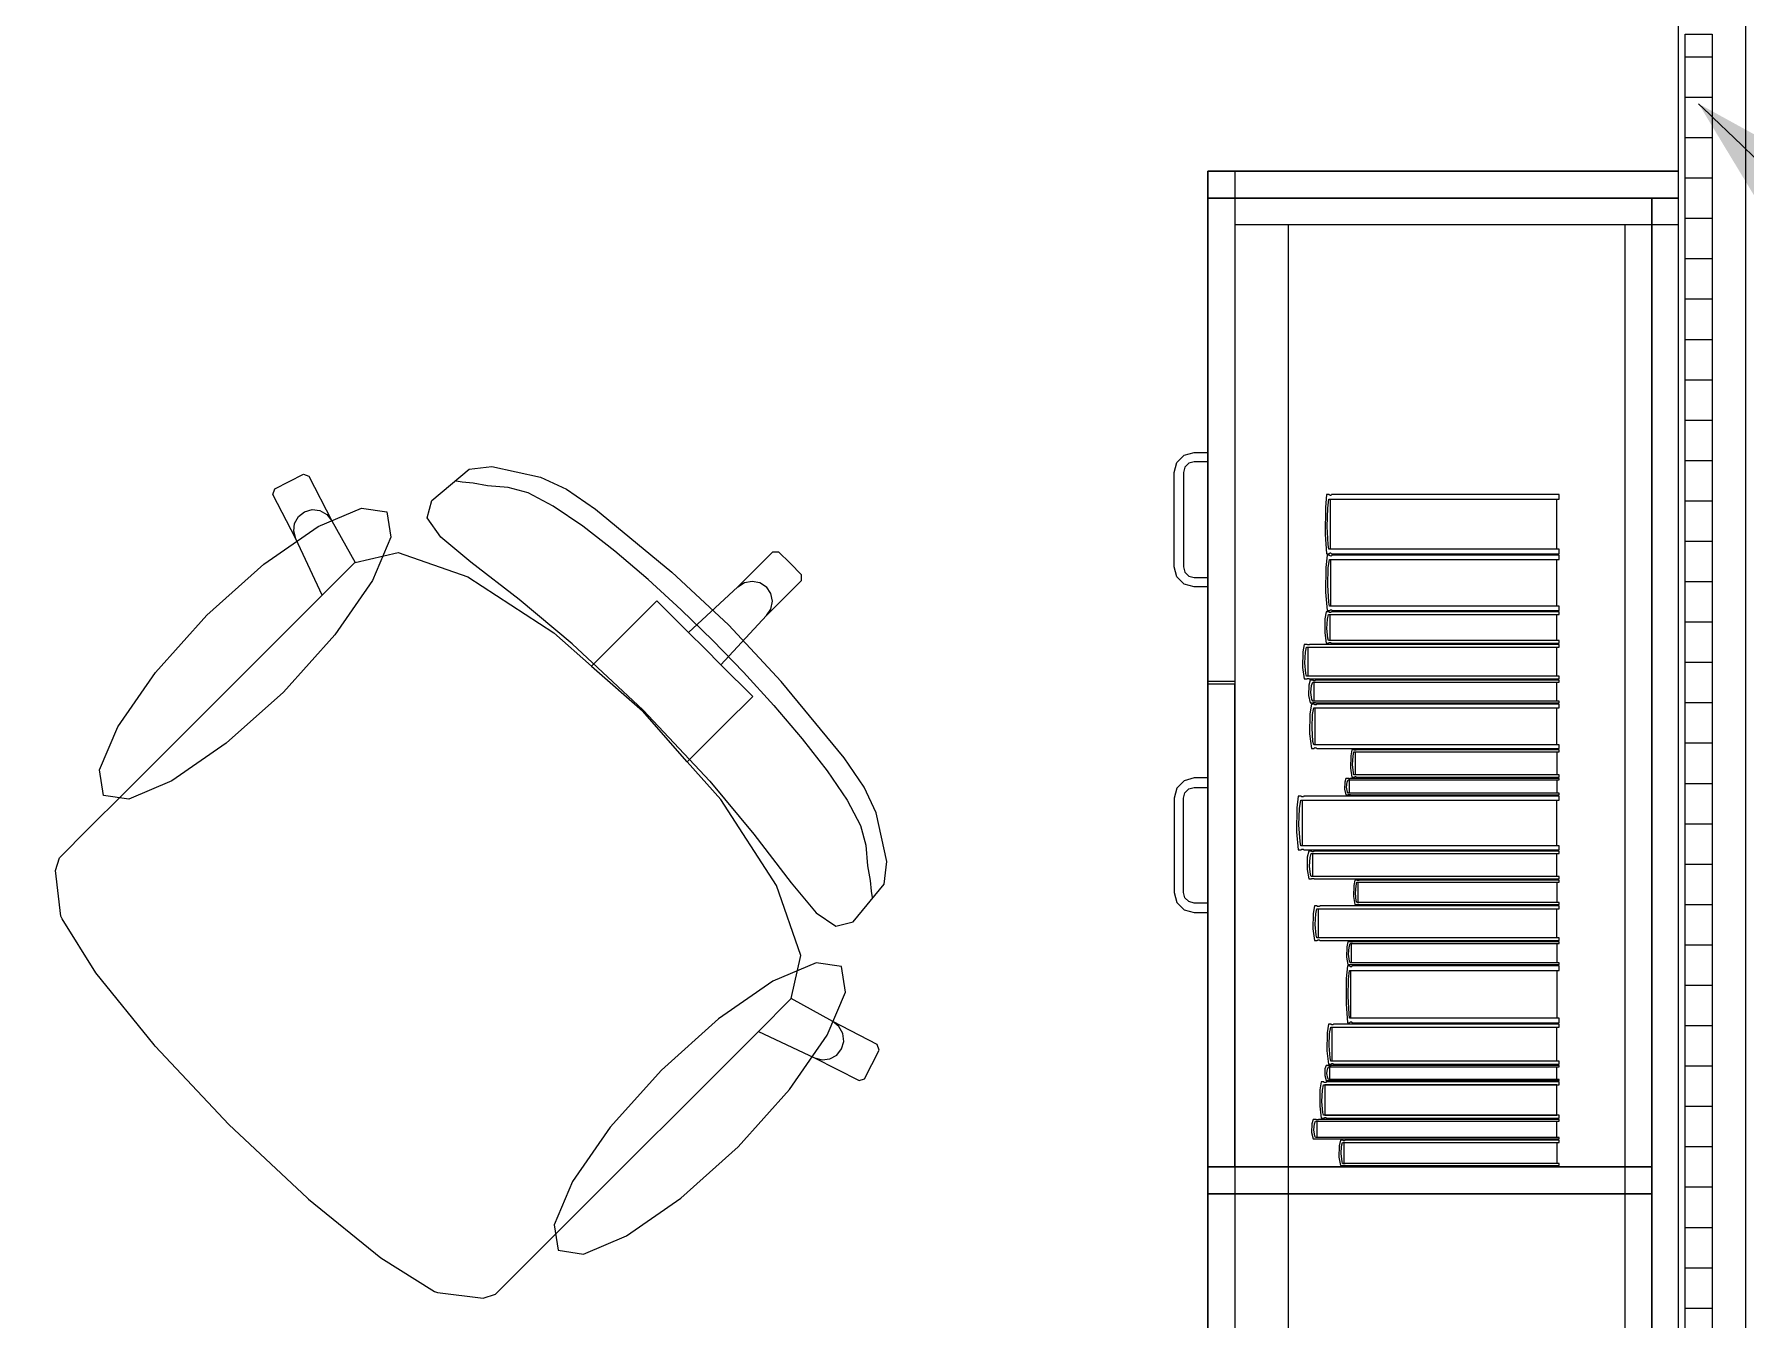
# Model space of a CAD drawing. Header units: inches. Extents: x -38 to 5698, y -33 to 92.
# Drawn here: x 139.148 to 140.42, y 35.421 to 36.377 of the extents above; entities that cross this region are included whole.
import ezdxf

# ---------------------------------------------------------------- set-up
doc = ezdxf.new("R2010")
doc.units = ezdxf.units.IN
doc.header["$MEASUREMENT"] = 0
doc.set_wipeout_variables(frame=1)
doc.linetypes.add('Wipeout_Contour', pattern=[1, 0, -1])
for name, color, linetype in [('02 _ ARQ _ ZON _ Espacio.3D', 7, 'Continuous'), ('Acabado - Muros', 7, 'Continuous'), ('Dibujo 2D - General', 7, 'Continuous'), ('Interior - Mobiliario', 7, 'Continuous'), ('Notas - Etiquetas', 251, 'Continuous')]:
    doc.layers.add(name, color=color, linetype=linetype)
doc.dimstyles.new('Estilo_Generado__8', dxfattribs={"dimtxt": 0.18, "dimasz": 0.0912, "dimexe": 0.18, "dimexo": 0.0625, "dimgap": 0, "dimtad": 0, "dimtih": 1, "dimtoh": 1, "dimdec": 4, "dimzin": 0, "dimdsep": 46, "dimcen": 0.09, "dimadec": 0, "dimazin": 0, "dimtfac": 1, "dimtdec": 4, "dimtmove": 0, "dimatfit": 3, "dimldrblk": 'ARROWHEAD_5', "dimfxl": 1, "dimtolj": 1, "dimtzin": 0, "dimarcsym": 0})

# ---------------------------------------------------------------- blocks, each defined once
blk = doc.blocks.new('ARROWHEAD_5')
at = {"linetype": 'Continuous', "lineweight": 0}
blk.add_hatch(color=0, dxfattribs=at).paths.add_polyline_path([(-1, 0.2679), (0, 0), (-1, -0.2679)])
at = {"color": 0, "linetype": 'Continuous', "lineweight": 0}
blk.add_line((0, 0), (-1, 0), dxfattribs=at)

msp = doc.modelspace()

# ---------------------------------------------------------------- linework, layer by layer
at = {"layer": '02 _ ARQ _ ZON _ Espacio.3D', "color": 254, "linetype": 'Continuous', "lineweight": 0, "flags": 128}
msp.add_lwpolyline([(130.07, 29.75), (135.97, 29.75), (135.97, 30.2), (136.57, 30.2), (136.57, 31), (137.07, 31), (137.07, 29.75), (140.37, 29.75), (140.3701, 39), (140.37, 39), (140.37, 39.9003), (137.07, 39.9003), (137.07, 39), (136.57, 39), (136.57, 39.4), (130.07, 39.4)], dxfattribs=at)

# ---------------------------------------------------------------- next in the draw order: wipeouts: each hides what was drawn before it
at = {"color": 254, "linetype": 'Wipeout_Contour', "lineweight": 0, "ltscale": 5123.845039}
msp.add_wipeout([(144.87, 35.2005), (144.87, 40.95), (136.0575, 40.95), (136.0575, 39.9), (144.07, 39.9), (144.07, 35.2005)], dxfattribs=at).dxf.layer = 'Dibujo 2D - General'

# ---------------------------------------------------------------- next in the draw order: linework, layer by layer
at = {"layer": 'Interior - Mobiliario', "color": 175, "linetype": 'Continuous', "lineweight": 13}
for p, q in [((140.3501, 36.255), (140.0401, 36.255)), ((140.0401, 36.255), (140.0401, 34.795)), ((140.3501, 34.795), (140.3501, 36.255)), ((140.0801, 36.235), (140.0401, 36.235)), ((140.3301, 36.235), (140.0801, 36.235)), ((139.9951, 36.051), (139.9971, 36.0585)), ((139.9971, 36.0585), (140.0026, 36.064)), ((140.0026, 36.064), (140.0101, 36.066)), ((140.0061, 36.058), (140.0031, 36.055)), ((140.0101, 36.059), (140.0061, 36.058)), ((140.0101, 36.066), (140.0201, 36.066)), ((140.0201, 36.059), (140.0101, 36.059)), ((140.0201, 36.066), (140.0201, 36.059)), ((139.3265, 36.0389), (139.3479, 36.0497)), ((139.3479, 36.0497), (139.3519, 36.0483)), ((139.3519, 36.0483), (139.3689, 36.0152)), ((139.4433, 36.0303), (139.4711, 36.0535)), ((139.4711, 36.0535), (139.4879, 36.0554)), ((139.4879, 36.0554), (139.524, 36.0476)), ((139.524, 36.0476), (139.5433, 36.0387)), ((139.9951, 35.981), (139.9951, 36.051)), ((140.0031, 36.055), (140.0021, 36.051)), ((140.0021, 36.051), (140.0021, 35.981)), ((139.3252, 36.0348), (139.3265, 36.0389)), ((139.3422, 36.0017), (139.3252, 36.0348)), ((139.4658, 36.0439), (139.4613, 36.0447)), ((139.4739, 36.0431), (139.4658, 36.0439)), ((139.4846, 36.0411), (139.4739, 36.0431)), ((139.5, 36.0399), (139.4846, 36.0411)), ((139.5148, 36.036), (139.5, 36.0399)), ((139.5336, 36.026), (139.5148, 36.036)), ((139.5433, 36.0387), (139.565, 36.0238)), ((140.1084, 36.0347), (140.1075, 36.0251)), ((140.1103, 36.0347), (140.1084, 36.0347)), ((140.1104, 36.0346), (140.1103, 36.0347)), ((140.1106, 36.0343), (140.1104, 36.0346)), ((140.1109, 36.0341), (140.1106, 36.0343)), ((140.1111, 36.034), (140.1109, 36.0341)), ((140.1114, 36.034), (140.1111, 36.034)), ((140.1116, 36.0341), (140.1114, 36.034)), ((140.1119, 36.0343), (140.1116, 36.0341)), ((140.1121, 36.0345), (140.1119, 36.0343)), ((140.1122, 36.0347), (140.1121, 36.0345)), ((140.2814, 36.0347), (140.1122, 36.0347)), ((140.2814, 36.0312), (140.2814, 36.0347)), ((139.3441, 36.0183), (139.3486, 36.0219)), ((139.3486, 36.0219), (139.3543, 36.0235)), ((139.3543, 36.0235), (139.3601, 36.0228)), ((139.3601, 36.0228), (139.3652, 36.0199)), ((139.3652, 36.0199), (139.3689, 36.0152)), ((139.4399, 36.0174), (139.4433, 36.0303)), ((139.5555, 36.0112), (139.5336, 36.026)), ((139.565, 36.0238), (139.6217, 35.9769)), ((140.1075, 36.0251), (140.1073, 36.0053)), ((140.1089, 36.011), (140.1094, 36.0246)), ((140.1094, 36.0246), (140.1102, 36.0312)), ((140.1102, 36.0312), (140.2814, 36.0312)), ((140.111, 36.0312), (140.111, 35.9941)), ((140.2797, 35.9941), (140.2797, 36.0312)), ((139.3406, 36.0074), (139.3412, 36.0132)), ((139.3422, 36.0017), (139.3406, 36.0074)), ((139.3412, 36.0132), (139.3441, 36.0183)), ((139.3689, 36.0152), (139.3862, 35.9842)), ((139.4499, 36.0031), (139.4399, 36.0174)), ((139.5793, 35.9926), (139.5555, 36.0112)), ((140.1096, 35.9975), (140.1089, 36.011)), ((139.3618, 35.96), (139.3422, 36.0017)), ((139.4722, 35.9845), (139.4499, 36.0031)), ((140.1073, 36.0053), (140.1084, 35.9906)), ((140.1102, 35.9941), (140.1096, 35.9975)), ((140.2814, 35.9941), (140.1102, 35.9941)), ((140.2814, 35.9906), (140.2814, 35.9941)), ((139.386, 35.9842), (139.3618, 35.96)), ((139.386, 35.9842), (139.3862, 35.9842)), ((139.3862, 35.9842), (139.4182, 35.9917)), ((139.4182, 35.9917), (139.4701, 35.9734)), ((139.5083, 35.9566), (139.4722, 35.9845)), ((139.604, 35.9715), (139.5793, 35.9926)), ((139.6708, 35.9661), (139.6969, 35.9922)), ((139.6969, 35.9922), (139.7011, 35.9922)), ((139.7011, 35.9922), (139.7096, 35.9836)), ((139.7182, 35.9751), (139.7096, 35.9836)), ((140.1088, 35.9896), (140.1078, 35.9805)), ((140.1084, 35.9906), (140.1103, 35.9906)), ((140.1107, 35.9896), (140.1088, 35.9896)), ((140.1097, 35.9801), (140.1105, 35.9863)), ((140.1103, 35.9906), (140.1105, 35.9908)), ((140.1105, 35.9908), (140.1107, 35.9911)), ((140.1105, 35.9863), (140.2814, 35.9863)), ((140.1107, 35.9911), (140.1109, 35.9912)), ((140.1107, 35.9894), (140.1107, 35.9896)), ((140.111, 35.9892), (140.1107, 35.9894)), ((140.1109, 35.9912), (140.1112, 35.9913)), ((140.1112, 35.989), (140.111, 35.9892)), ((140.1112, 35.9913), (140.1114, 35.9913)), ((140.1115, 35.9889), (140.1112, 35.989)), ((140.1114, 35.9913), (140.1117, 35.9912)), ((140.1114, 35.9863), (140.1114, 35.9517)), ((140.1117, 35.9889), (140.1115, 35.9889)), ((140.1117, 35.9912), (140.1119, 35.991)), ((140.112, 35.989), (140.1117, 35.9889)), ((140.1119, 35.991), (140.1121, 35.9907)), ((140.1122, 35.9891), (140.112, 35.989)), ((140.1121, 35.9907), (140.1122, 35.9906)), ((140.1122, 35.9906), (140.2814, 35.9906)), ((140.1124, 35.9893), (140.1122, 35.9891)), ((140.1126, 35.9896), (140.1124, 35.9893)), ((140.2814, 35.9896), (140.1126, 35.9896)), ((140.2797, 35.9517), (140.2797, 35.9863)), ((140.2814, 35.9863), (140.2814, 35.9896)), ((139.4701, 35.9734), (139.5339, 35.932)), ((139.6286, 35.9489), (139.604, 35.9715)), ((139.6217, 35.9769), (139.6639, 35.9378)), ((139.6708, 35.9661), (139.6756, 35.9693)), ((139.6756, 35.9693), (139.6814, 35.9704)), ((139.6814, 35.9704), (139.6871, 35.9693)), ((139.6871, 35.9693), (139.692, 35.966)), ((139.6921, 35.9447), (139.7182, 35.9708)), ((139.7182, 35.9708), (139.7182, 35.9751)), ((139.9971, 35.9735), (139.9951, 35.981)), ((140.0026, 35.968), (139.9971, 35.9735)), ((140.0021, 35.981), (140.0031, 35.977)), ((140.0031, 35.977), (140.0061, 35.9741)), ((140.0061, 35.9741), (140.0101, 35.973)), ((140.0101, 35.973), (140.0201, 35.973)), ((140.0201, 35.973), (140.0201, 35.966)), ((140.1078, 35.9805), (140.1076, 35.9621)), ((140.1093, 35.9674), (140.1097, 35.9801)), ((139.2139, 35.8121), (139.3618, 35.96)), ((139.5476, 35.9238), (139.5083, 35.9566)), ((139.5895, 35.9346), (139.6106, 35.9557)), ((139.6106, 35.9557), (139.6342, 35.9321)), ((139.6342, 35.9321), (139.6708, 35.9661)), ((139.6953, 35.9611), (139.692, 35.966)), ((139.6965, 35.9553), (139.6953, 35.9611)), ((140.0101, 35.966), (140.0026, 35.968)), ((140.0201, 35.966), (140.0101, 35.966)), ((140.1076, 35.9621), (140.1088, 35.9484)), ((140.11, 35.9548), (140.1093, 35.9674)), ((139.6521, 35.9261), (139.6286, 35.9489)), ((139.6581, 35.9082), (139.6921, 35.9447)), ((139.6921, 35.9447), (139.6954, 35.9496)), ((139.6954, 35.9496), (139.6965, 35.9553)), ((140.1082, 35.9474), (140.1072, 35.9423)), ((140.1101, 35.9474), (140.1082, 35.9474)), ((140.1088, 35.9484), (140.1107, 35.9484)), ((140.1091, 35.9421), (140.1099, 35.9456)), ((140.1099, 35.9456), (140.2814, 35.9456)), ((140.1105, 35.9517), (140.11, 35.9548)), ((140.1102, 35.9473), (140.1101, 35.9474)), ((140.1104, 35.9472), (140.1102, 35.9473)), ((140.1106, 35.9471), (140.1104, 35.9472)), ((140.2814, 35.9517), (140.1105, 35.9517)), ((140.1109, 35.947), (140.1106, 35.9471)), ((140.1107, 35.9484), (140.1108, 35.9486)), ((140.1108, 35.9486), (140.111, 35.9489)), ((140.1108, 35.9456), (140.1108, 35.9262)), ((140.1111, 35.947), (140.1109, 35.947)), ((140.111, 35.9489), (140.1113, 35.949)), ((140.1114, 35.9471), (140.1111, 35.947)), ((140.1113, 35.949), (140.1115, 35.9491)), ((140.1116, 35.9472), (140.1114, 35.9471)), ((140.1115, 35.9491), (140.1118, 35.9491)), ((140.1118, 35.9473), (140.1116, 35.9472)), ((140.1118, 35.9491), (140.112, 35.949)), ((140.112, 35.9474), (140.1118, 35.9473)), ((140.112, 35.949), (140.1123, 35.9488)), ((140.2814, 35.9474), (140.112, 35.9474)), ((140.1123, 35.9488), (140.1125, 35.9486)), ((140.1125, 35.9486), (140.1126, 35.9484)), ((140.1126, 35.9484), (140.2814, 35.9484)), ((140.2797, 35.9262), (140.2797, 35.9456)), ((140.2814, 35.9484), (140.2814, 35.9517)), ((140.2814, 35.9456), (140.2814, 35.9474)), ((139.5339, 35.932), (139.5621, 35.9072)), ((139.5621, 35.9072), (139.5895, 35.9346)), ((139.6342, 35.9321), (139.6462, 35.9202)), ((139.703, 35.8956), (139.6639, 35.9378)), ((140.1072, 35.9423), (140.107, 35.932)), ((140.107, 35.932), (140.1082, 35.9243)), ((140.1087, 35.935), (140.1091, 35.9421)), ((140.1094, 35.9279), (140.1087, 35.935)), ((139.6004, 35.8744), (139.5476, 35.9238)), ((139.6581, 35.9082), (139.6462, 35.9202)), ((139.6521, 35.9261), (139.6749, 35.9026)), ((140.0907, 35.9177), (140.0904, 35.9062)), ((140.0917, 35.9233), (140.0907, 35.9177)), ((140.0938, 35.9233), (140.0917, 35.9233)), ((140.0927, 35.9174), (140.0936, 35.9213)), ((140.0936, 35.9213), (140.2814, 35.9213)), ((140.0939, 35.9232), (140.0938, 35.9233)), ((140.0941, 35.9231), (140.0939, 35.9232)), ((140.0944, 35.9229), (140.0941, 35.9231)), ((140.0946, 35.9229), (140.0944, 35.9229)), ((140.0945, 35.9213), (140.0945, 35.8996)), ((140.0949, 35.9229), (140.0946, 35.9229)), ((140.0952, 35.9229), (140.0949, 35.9229)), ((140.0955, 35.923), (140.0952, 35.9229)), ((140.0957, 35.9232), (140.0955, 35.923)), ((140.0959, 35.9233), (140.0957, 35.9232)), ((140.2814, 35.9233), (140.0959, 35.9233)), ((140.1082, 35.9243), (140.1101, 35.9243)), ((140.1099, 35.9262), (140.1094, 35.9279)), ((140.2814, 35.9262), (140.1099, 35.9262)), ((140.1101, 35.9243), (140.1102, 35.9244)), ((140.1102, 35.9244), (140.1104, 35.9246)), ((140.1104, 35.9246), (140.1107, 35.9247)), ((140.1107, 35.9247), (140.1109, 35.9247)), ((140.1109, 35.9247), (140.1112, 35.9247)), ((140.1112, 35.9247), (140.1114, 35.9246)), ((140.1114, 35.9246), (140.1117, 35.9245)), ((140.1117, 35.9245), (140.1119, 35.9244)), ((140.1119, 35.9244), (140.112, 35.9243)), ((140.112, 35.9243), (140.2814, 35.9243)), ((140.2795, 35.8996), (140.2795, 35.9213)), ((140.2814, 35.9243), (140.2814, 35.9262)), ((140.2814, 35.9213), (140.2814, 35.9233)), ((139.5621, 35.9072), (139.5999, 35.8739)), ((139.6818, 35.8846), (139.6581, 35.9082)), ((140.0904, 35.9062), (140.0917, 35.8976)), ((140.0922, 35.9095), (140.0927, 35.9174)), ((140.093, 35.9016), (140.0922, 35.9095)), ((139.6749, 35.9026), (139.6975, 35.878)), ((139.7498, 35.8389), (139.703, 35.8956)), ((140.0201, 35.896), (140.0401, 35.896)), ((140.0201, 35.894), (140.0401, 35.894)), ((140.0917, 35.8976), (140.0938, 35.8976)), ((140.0936, 35.8996), (140.093, 35.9016)), ((140.2814, 35.8996), (140.0936, 35.8996)), ((140.0938, 35.8976), (140.0939, 35.8977)), ((140.0939, 35.8977), (140.0942, 35.8979)), ((140.0942, 35.8979), (140.0944, 35.898)), ((140.0944, 35.898), (140.0947, 35.898)), ((140.0947, 35.898), (140.095, 35.898)), ((140.095, 35.898), (140.0953, 35.8979)), ((140.0952, 35.8929), (140.095, 35.8854)), ((140.0962, 35.8966), (140.0952, 35.8929)), ((140.0953, 35.8979), (140.0955, 35.8978)), ((140.0955, 35.8978), (140.0958, 35.8977)), ((140.0958, 35.8977), (140.0959, 35.8976)), ((140.0959, 35.8976), (140.2814, 35.8976)), ((140.0983, 35.8966), (140.0962, 35.8966)), ((140.0968, 35.8876), (140.0972, 35.8927)), ((140.0972, 35.8927), (140.0981, 35.8952)), ((140.0981, 35.8952), (140.2814, 35.8952)), ((140.0984, 35.8965), (140.0983, 35.8966)), ((140.0986, 35.8964), (140.0984, 35.8965)), ((140.0988, 35.8963), (140.0986, 35.8964)), ((140.0991, 35.8963), (140.0988, 35.8963)), ((140.099, 35.8952), (140.099, 35.8811)), ((140.0994, 35.8963), (140.0991, 35.8963)), ((140.0997, 35.8963), (140.0994, 35.8963)), ((140.0999, 35.8964), (140.0997, 35.8963)), ((140.1001, 35.8965), (140.0999, 35.8964)), ((140.1003, 35.8966), (140.1001, 35.8965)), ((140.2814, 35.8966), (140.1003, 35.8966)), ((140.2795, 35.8811), (140.2795, 35.8952)), ((140.2814, 35.8976), (140.2814, 35.8996)), ((140.2814, 35.8952), (140.2814, 35.8966)), ((139.6606, 35.8634), (139.6818, 35.8846)), ((140.095, 35.8854), (140.0962, 35.8798)), ((140.0962, 35.8798), (140.0983, 35.8798)), ((140.0975, 35.8824), (140.0968, 35.8876)), ((140.0981, 35.8811), (140.0975, 35.8824)), ((140.2814, 35.8811), (140.0981, 35.8811)), ((140.0983, 35.8798), (140.0984, 35.8799)), ((140.0984, 35.8799), (140.0986, 35.88)), ((140.0986, 35.88), (140.0989, 35.8801)), ((140.0989, 35.8801), (140.0992, 35.8801)), ((140.0992, 35.8801), (140.0994, 35.8801)), ((140.0994, 35.8801), (140.0997, 35.88)), ((140.0997, 35.88), (140.1, 35.88)), ((140.1, 35.88), (140.1002, 35.8799)), ((140.1002, 35.8799), (140.1003, 35.8798)), ((140.1003, 35.8798), (140.2814, 35.8798)), ((140.2814, 35.8798), (140.2814, 35.8811)), ((139.6332, 35.8361), (139.5999, 35.8739)), ((139.6004, 35.8744), (139.6499, 35.8216)), ((139.6975, 35.878), (139.7186, 35.8532)), ((140.096, 35.8716), (140.0958, 35.8569)), ((140.0971, 35.8788), (140.096, 35.8716)), ((140.0991, 35.8788), (140.0971, 35.8788)), ((140.0976, 35.8612), (140.098, 35.8713)), ((140.098, 35.8713), (140.0989, 35.8762)), ((140.0989, 35.8762), (140.2814, 35.8762)), ((140.0992, 35.8787), (140.0991, 35.8788)), ((140.0994, 35.8785), (140.0992, 35.8787)), ((140.0996, 35.8783), (140.0994, 35.8785)), ((140.0999, 35.8783), (140.0996, 35.8783)), ((140.0998, 35.8762), (140.0998, 35.8486)), ((140.1002, 35.8783), (140.0999, 35.8783)), ((140.1005, 35.8783), (140.1002, 35.8783)), ((140.1007, 35.8784), (140.1005, 35.8783)), ((140.1009, 35.8786), (140.1007, 35.8784)), ((140.1011, 35.8788), (140.1009, 35.8786)), ((140.2814, 35.8788), (140.1011, 35.8788)), ((140.2796, 35.8486), (140.2796, 35.8762)), ((140.2814, 35.8762), (140.2814, 35.8788)), ((139.6332, 35.8361), (139.6606, 35.8634)), ((140.0958, 35.8569), (140.0971, 35.846)), ((140.0983, 35.8511), (140.0976, 35.8612)), ((139.7186, 35.8532), (139.7372, 35.8294)), ((140.0971, 35.846), (140.0991, 35.846)), ((140.0989, 35.8486), (140.0983, 35.8511)), ((140.2814, 35.8486), (140.0989, 35.8486)), ((140.0991, 35.846), (140.0992, 35.8462)), ((140.0992, 35.8462), (140.0994, 35.8464)), ((140.0994, 35.8464), (140.0997, 35.8465)), ((140.0997, 35.8465), (140.1, 35.8466)), ((140.1, 35.8466), (140.1002, 35.8465)), ((140.1002, 35.8465), (140.1005, 35.8465)), ((140.1005, 35.8465), (140.1008, 35.8463)), ((140.1008, 35.8463), (140.101, 35.8461)), ((140.101, 35.8461), (140.1011, 35.846)), ((140.1011, 35.846), (140.2814, 35.846)), ((140.1273, 35.845), (140.1264, 35.8405)), ((140.129, 35.845), (140.1273, 35.845)), ((140.1281, 35.8403), (140.1288, 35.8434)), ((140.1288, 35.8434), (140.2814, 35.8434)), ((140.129, 35.8449), (140.129, 35.845)), ((140.1292, 35.8448), (140.129, 35.8449)), ((140.1294, 35.8447), (140.1292, 35.8448)), ((140.1297, 35.8447), (140.1294, 35.8447)), ((140.1296, 35.8434), (140.1296, 35.8263)), ((140.1299, 35.8447), (140.1297, 35.8447)), ((140.1301, 35.8447), (140.1299, 35.8447)), ((140.1303, 35.8448), (140.1301, 35.8447)), ((140.1305, 35.8449), (140.1303, 35.8448)), ((140.1307, 35.845), (140.1305, 35.8449)), ((140.2814, 35.845), (140.1307, 35.845)), ((140.2799, 35.8263), (140.2799, 35.8434)), ((140.2814, 35.846), (140.2814, 35.8486)), ((140.2814, 35.8434), (140.2814, 35.845)), ((139.658, 35.8079), (139.6332, 35.8361)), ((139.7372, 35.8294), (139.7521, 35.8076)), ((139.7647, 35.8172), (139.7498, 35.8389)), ((140.1264, 35.8405), (140.1262, 35.8314)), ((140.1262, 35.8314), (140.1273, 35.8246)), ((140.1277, 35.8341), (140.1281, 35.8403)), ((140.1284, 35.8278), (140.1277, 35.8341)), ((139.6499, 35.8216), (139.6826, 35.7823)), ((139.7737, 35.798), (139.7647, 35.8172)), ((139.9971, 35.8165), (139.9951, 35.809)), ((140.0026, 35.822), (139.9971, 35.8165)), ((140.0101, 35.824), (140.0026, 35.822)), ((140.0031, 35.813), (140.0061, 35.816)), ((140.0061, 35.816), (140.0101, 35.817)), ((140.0201, 35.824), (140.0101, 35.824)), ((140.0101, 35.817), (140.0201, 35.817)), ((140.0201, 35.817), (140.0201, 35.824)), ((140.1219, 35.821), (140.1217, 35.8156)), ((140.1228, 35.8236), (140.1219, 35.821)), ((140.1245, 35.8236), (140.1228, 35.8236)), ((140.1232, 35.8172), (140.1236, 35.8209)), ((140.1239, 35.8135), (140.1232, 35.8172)), ((140.1236, 35.8209), (140.1244, 35.8227)), ((140.1244, 35.8227), (140.2814, 35.8227)), ((140.1246, 35.8236), (140.1245, 35.8236)), ((140.1248, 35.8235), (140.1246, 35.8236)), ((140.125, 35.8235), (140.1248, 35.8235)), ((140.1252, 35.8234), (140.125, 35.8235)), ((140.1251, 35.8227), (140.1251, 35.8126)), ((140.1255, 35.8234), (140.1252, 35.8234)), ((140.1257, 35.8235), (140.1255, 35.8234)), ((140.1259, 35.8235), (140.1257, 35.8235)), ((140.1261, 35.8236), (140.1259, 35.8235)), ((140.1262, 35.8236), (140.1261, 35.8236)), ((140.2814, 35.8236), (140.1262, 35.8236)), ((140.1273, 35.8246), (140.129, 35.8246)), ((140.1288, 35.8263), (140.1284, 35.8278)), ((140.2814, 35.8263), (140.1288, 35.8263)), ((140.129, 35.8246), (140.1291, 35.8247)), ((140.1291, 35.8247), (140.1293, 35.8249)), ((140.1293, 35.8249), (140.1295, 35.8249)), ((140.1295, 35.8249), (140.1297, 35.825)), ((140.1297, 35.825), (140.1299, 35.825)), ((140.1299, 35.825), (140.1302, 35.8249)), ((140.1302, 35.8249), (140.1304, 35.8248)), ((140.1304, 35.8248), (140.1306, 35.8247)), ((140.1306, 35.8247), (140.1307, 35.8246)), ((140.1307, 35.8246), (140.2814, 35.8246)), ((140.2798, 35.8126), (140.2798, 35.8227)), ((140.2814, 35.8246), (140.2814, 35.8263)), ((140.2814, 35.8227), (140.2814, 35.8236)), ((139.1884, 35.7866), (139.2139, 35.8121)), ((139.6994, 35.7441), (139.658, 35.8079)), ((139.7521, 35.8076), (139.762, 35.7888)), ((139.9951, 35.809), (139.9951, 35.739)), ((140.0021, 35.809), (140.0031, 35.813)), ((140.0021, 35.739), (140.0021, 35.809)), ((140.0874, 35.8106), (140.0863, 35.8018)), ((140.0895, 35.8106), (140.0874, 35.8106)), ((140.0884, 35.8014), (140.0893, 35.8074)), ((140.0893, 35.8074), (140.2814, 35.8074)), ((140.0896, 35.8104), (140.0895, 35.8106)), ((140.0898, 35.8102), (140.0896, 35.8104)), ((140.0901, 35.81), (140.0898, 35.8102)), ((140.0904, 35.8099), (140.0901, 35.81)), ((140.0903, 35.8074), (140.0903, 35.7737)), ((140.0907, 35.8099), (140.0904, 35.8099)), ((140.091, 35.81), (140.0907, 35.8099)), ((140.0912, 35.8101), (140.091, 35.81)), ((140.0915, 35.8104), (140.0912, 35.8101)), ((140.0916, 35.8106), (140.0915, 35.8104)), ((140.2814, 35.8106), (140.0916, 35.8106)), ((140.1217, 35.8156), (140.1228, 35.8116)), ((140.1228, 35.8116), (140.1245, 35.8116)), ((140.1244, 35.8126), (140.1239, 35.8135)), ((140.2814, 35.8126), (140.1244, 35.8126)), ((140.1245, 35.8116), (140.1246, 35.8117)), ((140.1246, 35.8117), (140.1248, 35.8117)), ((140.1248, 35.8117), (140.125, 35.8118)), ((140.125, 35.8118), (140.1253, 35.8118)), ((140.1253, 35.8118), (140.1255, 35.8118)), ((140.1255, 35.8118), (140.1257, 35.8118)), ((140.1257, 35.8118), (140.126, 35.8117)), ((140.126, 35.8117), (140.1262, 35.8116)), ((140.1262, 35.8116), (140.1262, 35.8116)), ((140.1262, 35.8116), (140.2814, 35.8116)), ((140.2795, 35.7737), (140.2795, 35.8074)), ((140.2814, 35.8116), (140.2814, 35.8126)), ((140.2814, 35.8074), (140.2814, 35.8106)), ((139.7814, 35.7619), (139.7737, 35.798)), ((140.0863, 35.8018), (140.0861, 35.7839)), ((140.0879, 35.7891), (140.0884, 35.8014)), ((139.1664, 35.7646), (139.1884, 35.7866)), ((139.6826, 35.7823), (139.7105, 35.7461)), ((139.762, 35.7888), (139.7659, 35.774)), ((140.0861, 35.7839), (140.0874, 35.7705)), ((140.0887, 35.7768), (140.0879, 35.7891)), ((139.7659, 35.774), (139.7671, 35.7586)), ((140.0874, 35.7705), (140.0895, 35.7705)), ((140.0893, 35.7737), (140.0887, 35.7768)), ((140.2814, 35.7737), (140.0893, 35.7737)), ((140.0895, 35.7705), (140.0897, 35.7708)), ((140.0897, 35.7708), (140.0899, 35.771)), ((140.0899, 35.771), (140.0902, 35.7711)), ((140.0902, 35.7711), (140.0905, 35.7712)), ((140.0905, 35.7712), (140.0907, 35.7712)), ((140.0907, 35.7712), (140.091, 35.7711)), ((140.091, 35.7711), (140.0913, 35.7709)), ((140.0913, 35.7709), (140.0915, 35.7707)), ((140.0915, 35.7707), (140.0916, 35.7705)), ((140.0916, 35.7705), (140.2814, 35.7705)), ((140.0941, 35.7651), (140.0939, 35.7559)), ((140.0952, 35.7695), (140.0941, 35.7651)), ((140.0972, 35.7695), (140.0952, 35.7695)), ((140.0957, 35.7585), (140.0962, 35.7648)), ((140.0962, 35.7648), (140.097, 35.7679)), ((140.097, 35.7679), (140.2814, 35.7679)), ((140.0973, 35.7695), (140.0972, 35.7695)), ((140.0975, 35.7693), (140.0973, 35.7695)), ((140.0978, 35.7692), (140.0975, 35.7693)), ((140.098, 35.7692), (140.0978, 35.7692)), ((140.0979, 35.7679), (140.0979, 35.7507)), ((140.0983, 35.7692), (140.098, 35.7692)), ((140.0986, 35.7692), (140.0983, 35.7692)), ((140.0988, 35.7693), (140.0986, 35.7692)), ((140.0991, 35.7694), (140.0988, 35.7693)), ((140.0992, 35.7695), (140.0991, 35.7694)), ((140.2814, 35.7695), (140.0992, 35.7695)), ((140.2795, 35.7507), (140.2795, 35.7679)), ((140.2814, 35.7705), (140.2814, 35.7737)), ((140.2814, 35.7679), (140.2814, 35.7695)), ((139.1636, 35.7553), (139.1664, 35.7646)), ((139.1676, 35.7214), (139.1636, 35.7553)), ((139.7671, 35.7586), (139.7691, 35.7479)), ((139.7796, 35.7451), (139.7814, 35.7619)), ((140.0939, 35.7559), (140.0952, 35.7491)), ((140.0965, 35.7523), (140.0957, 35.7585)), ((140.097, 35.7507), (140.0965, 35.7523)), ((139.7177, 35.6921), (139.6994, 35.7441)), ((139.7105, 35.7461), (139.7291, 35.7238)), ((139.7564, 35.7172), (139.7796, 35.7451)), ((139.7691, 35.7479), (139.7699, 35.7398)), ((139.7699, 35.7398), (139.7707, 35.7353)), ((140.0952, 35.7491), (140.0972, 35.7491)), ((140.2814, 35.7507), (140.097, 35.7507)), ((140.0972, 35.7491), (140.0973, 35.7492)), ((140.0973, 35.7492), (140.0976, 35.7493)), ((140.0976, 35.7493), (140.0978, 35.7494)), ((140.0978, 35.7494), (140.0981, 35.7494)), ((140.0981, 35.7494), (140.0984, 35.7494)), ((140.0984, 35.7494), (140.0986, 35.7494)), ((140.0986, 35.7494), (140.0989, 35.7493)), ((140.0989, 35.7493), (140.0991, 35.7492)), ((140.0991, 35.7492), (140.0992, 35.7491)), ((140.0992, 35.7491), (140.2814, 35.7491)), ((140.1286, 35.7441), (140.1284, 35.736)), ((140.1294, 35.7481), (140.1286, 35.7441)), ((140.1311, 35.7481), (140.1294, 35.7481)), ((140.1299, 35.7383), (140.1303, 35.7439)), ((140.1303, 35.7439), (140.131, 35.7466)), ((140.131, 35.7466), (140.2814, 35.7466)), ((140.1312, 35.748), (140.1311, 35.7481)), ((140.1314, 35.7479), (140.1312, 35.748)), ((140.1316, 35.7478), (140.1314, 35.7479)), ((140.1318, 35.7478), (140.1316, 35.7478)), ((140.1317, 35.7466), (140.1317, 35.7314)), ((140.132, 35.7478), (140.1318, 35.7478)), ((140.1322, 35.7478), (140.132, 35.7478)), ((140.1325, 35.7479), (140.1322, 35.7478)), ((140.1327, 35.748), (140.1325, 35.7479)), ((140.1328, 35.7481), (140.1327, 35.748)), ((140.2814, 35.7481), (140.1328, 35.7481)), ((140.2799, 35.7314), (140.2799, 35.7466)), ((140.2814, 35.7491), (140.2814, 35.7507)), ((140.2814, 35.7466), (140.2814, 35.7481)), ((139.9951, 35.739), (139.9971, 35.7315)), ((139.9971, 35.7315), (140.0026, 35.726)), ((140.0031, 35.735), (140.0021, 35.739)), ((140.0061, 35.7321), (140.0031, 35.735)), ((140.0101, 35.731), (140.0061, 35.7321)), ((140.0201, 35.731), (140.0101, 35.731)), ((140.0201, 35.724), (140.0201, 35.731)), ((140.0994, 35.7289), (140.0984, 35.7233)), ((140.1014, 35.7289), (140.0994, 35.7289)), ((140.1004, 35.723), (140.1012, 35.7268)), ((140.1012, 35.7268), (140.2814, 35.7268)), ((140.1015, 35.7288), (140.1014, 35.7289)), ((140.1017, 35.7286), (140.1015, 35.7288)), ((140.102, 35.7285), (140.1017, 35.7286)), ((140.1022, 35.7285), (140.102, 35.7285)), ((140.1021, 35.7268), (140.1021, 35.7053)), ((140.1025, 35.7285), (140.1022, 35.7285)), ((140.1028, 35.7285), (140.1025, 35.7285)), ((140.103, 35.7286), (140.1028, 35.7285)), ((140.1033, 35.7288), (140.103, 35.7286)), ((140.1034, 35.7289), (140.1033, 35.7288)), ((140.2814, 35.7289), (140.1034, 35.7289)), ((140.1284, 35.736), (140.1294, 35.7299)), ((140.1294, 35.7299), (140.1311, 35.7299)), ((140.1305, 35.7327), (140.1299, 35.7383)), ((140.131, 35.7314), (140.1305, 35.7327)), ((140.2814, 35.7314), (140.131, 35.7314)), ((140.1311, 35.7299), (140.1312, 35.73)), ((140.1312, 35.73), (140.1314, 35.7301)), ((140.1314, 35.7301), (140.1316, 35.7302)), ((140.1316, 35.7302), (140.1318, 35.7302)), ((140.1318, 35.7302), (140.1321, 35.7302)), ((140.1321, 35.7302), (140.1323, 35.7302)), ((140.1323, 35.7302), (140.1325, 35.7301)), ((140.1325, 35.7301), (140.1327, 35.73)), ((140.1327, 35.73), (140.1328, 35.7299)), ((140.1328, 35.7299), (140.2814, 35.7299)), ((140.2796, 35.7053), (140.2796, 35.7268)), ((140.2814, 35.7299), (140.2814, 35.7314)), ((140.2814, 35.7268), (140.2814, 35.7289)), ((139.1684, 35.7193), (139.1676, 35.7214)), ((139.1934, 35.6793), (139.1684, 35.7193)), ((139.7291, 35.7238), (139.7435, 35.7138)), ((139.7435, 35.7138), (139.7564, 35.7172)), ((140.0026, 35.726), (140.0101, 35.724)), ((140.0101, 35.724), (140.0201, 35.724)), ((140.0984, 35.7233), (140.0982, 35.7118)), ((140.0999, 35.7151), (140.1004, 35.723)), ((140.1007, 35.7072), (140.0999, 35.7151)), ((140.0982, 35.7118), (140.0994, 35.7032)), ((140.0994, 35.7032), (140.1014, 35.7032)), ((140.1012, 35.7053), (140.1007, 35.7072)), ((140.2814, 35.7053), (140.1012, 35.7053)), ((140.1014, 35.7032), (140.1015, 35.7034)), ((140.1015, 35.7034), (140.1018, 35.7035)), ((140.1018, 35.7035), (140.102, 35.7036)), ((140.102, 35.7036), (140.1023, 35.7037)), ((140.1023, 35.7037), (140.1026, 35.7037)), ((140.1026, 35.7037), (140.1028, 35.7036)), ((140.1028, 35.7036), (140.1031, 35.7035)), ((140.1031, 35.7035), (140.1033, 35.7033)), ((140.1033, 35.7033), (140.1034, 35.7032)), ((140.1034, 35.7032), (140.2814, 35.7032)), ((140.1243, 35.7022), (140.1235, 35.6985)), ((140.126, 35.7022), (140.1243, 35.7022)), ((140.1261, 35.7022), (140.126, 35.7022)), ((140.1263, 35.7021), (140.1261, 35.7022)), ((140.1265, 35.702), (140.1263, 35.7021)), ((140.1268, 35.702), (140.1265, 35.702)), ((140.127, 35.702), (140.1268, 35.702)), ((140.1272, 35.702), (140.127, 35.702)), ((140.1275, 35.7021), (140.1272, 35.702)), ((140.1277, 35.7022), (140.1275, 35.7021)), ((140.1278, 35.7022), (140.1277, 35.7022)), ((140.2814, 35.7022), (140.1278, 35.7022)), ((140.2814, 35.7032), (140.2814, 35.7053)), ((140.2814, 35.7009), (140.2814, 35.7022)), ((139.7103, 35.6602), (139.7177, 35.6921)), ((140.1235, 35.6985), (140.1233, 35.6909)), ((140.1233, 35.6909), (140.1243, 35.6853)), ((140.1248, 35.6931), (140.1252, 35.6983)), ((140.1254, 35.6879), (140.1248, 35.6931)), ((140.1252, 35.6983), (140.1259, 35.7009)), ((140.1259, 35.7009), (140.2814, 35.7009)), ((140.1267, 35.7009), (140.1267, 35.6866)), ((140.2798, 35.6866), (140.2798, 35.7009)), ((139.2369, 35.6256), (139.1934, 35.6793)), ((140.124, 35.6843), (140.1231, 35.675)), ((140.1257, 35.6843), (140.124, 35.6843)), ((140.1243, 35.6853), (140.126, 35.6853)), ((140.1248, 35.6746), (140.1255, 35.6809)), ((140.1259, 35.6866), (140.1254, 35.6879)), ((140.1255, 35.6809), (140.2814, 35.6809)), ((140.1258, 35.6841), (140.1257, 35.6843)), ((140.126, 35.6838), (140.1258, 35.6841)), ((140.2814, 35.6866), (140.1259, 35.6866)), ((140.126, 35.6853), (140.1262, 35.6854)), ((140.1262, 35.6837), (140.126, 35.6838)), ((140.1262, 35.6854), (140.1264, 35.6854)), ((140.1264, 35.6836), (140.1262, 35.6837)), ((140.1263, 35.6809), (140.1263, 35.6454)), ((140.1264, 35.6854), (140.1266, 35.6855)), ((140.1266, 35.6836), (140.1264, 35.6836)), ((140.1266, 35.6855), (140.1268, 35.6855)), ((140.1269, 35.6836), (140.1266, 35.6836)), ((140.1268, 35.6855), (140.1271, 35.6855)), ((140.1271, 35.6838), (140.1269, 35.6836)), ((140.1271, 35.6855), (140.1273, 35.6855)), ((140.1273, 35.684), (140.1271, 35.6838)), ((140.1273, 35.6855), (140.1275, 35.6854)), ((140.1274, 35.6843), (140.1273, 35.684)), ((140.2814, 35.6843), (140.1274, 35.6843)), ((140.1275, 35.6854), (140.1277, 35.6853)), ((140.1277, 35.6853), (140.1278, 35.6853)), ((140.1278, 35.6853), (140.2814, 35.6853)), ((140.2798, 35.6454), (140.2798, 35.6809)), ((140.2814, 35.6853), (140.2814, 35.6866)), ((140.2814, 35.6809), (140.2814, 35.6843)), ((140.1231, 35.675), (140.1229, 35.6561)), ((140.1244, 35.6616), (140.1248, 35.6746)), ((139.7102, 35.6599), (139.686, 35.6357)), ((139.7102, 35.6599), (139.7103, 35.6602)), ((139.7413, 35.6429), (139.7103, 35.6602)), ((140.1229, 35.6561), (140.124, 35.6421)), ((140.1251, 35.6486), (140.1244, 35.6616)), ((139.7459, 35.6392), (139.7413, 35.6429)), ((139.7744, 35.6259), (139.7413, 35.6429)), ((139.7488, 35.6341), (139.7459, 35.6392)), ((140.1098, 35.6411), (140.1089, 35.6345)), ((140.1117, 35.6411), (140.1098, 35.6411)), ((140.1107, 35.6342), (140.1115, 35.6387)), ((140.1115, 35.6387), (140.2814, 35.6387)), ((140.1118, 35.641), (140.1117, 35.6411)), ((140.112, 35.6408), (140.1118, 35.641)), ((140.1122, 35.6406), (140.112, 35.6408)), ((140.1125, 35.6406), (140.1122, 35.6406)), ((140.1124, 35.6387), (140.1124, 35.6136)), ((140.1127, 35.6406), (140.1125, 35.6406)), ((140.113, 35.6406), (140.1127, 35.6406)), ((140.1132, 35.6407), (140.113, 35.6406)), ((140.1134, 35.6409), (140.1132, 35.6407)), ((140.1136, 35.6411), (140.1134, 35.6409)), ((140.2814, 35.6411), (140.1136, 35.6411)), ((140.124, 35.6421), (140.1257, 35.6421)), ((140.1255, 35.6454), (140.1251, 35.6486)), ((140.2814, 35.6454), (140.1255, 35.6454)), ((140.1257, 35.6421), (140.1258, 35.6423)), ((140.1258, 35.6423), (140.126, 35.6425)), ((140.126, 35.6425), (140.1262, 35.6427)), ((140.1262, 35.6427), (140.1264, 35.6428)), ((140.1264, 35.6428), (140.1267, 35.6428)), ((140.1267, 35.6428), (140.1269, 35.6427)), ((140.1269, 35.6427), (140.1271, 35.6425)), ((140.1271, 35.6425), (140.1273, 35.6422)), ((140.1273, 35.6422), (140.1274, 35.6421)), ((140.1274, 35.6421), (140.2814, 35.6421)), ((140.2797, 35.6136), (140.2797, 35.6387)), ((140.2814, 35.6421), (140.2814, 35.6454)), ((140.2814, 35.6387), (140.2814, 35.6411)), ((139.2376, 35.6248), (139.2369, 35.6256)), ((139.5381, 35.4879), (139.686, 35.6357)), ((139.686, 35.6357), (139.7278, 35.6161)), ((139.7479, 35.6226), (139.7495, 35.6282)), ((139.7495, 35.6282), (139.7488, 35.6341)), ((139.7757, 35.6218), (139.7744, 35.6259)), ((140.1089, 35.6345), (140.1086, 35.6212)), ((140.1103, 35.625), (140.1107, 35.6342)), ((140.111, 35.6159), (140.1103, 35.625)), ((139.2925, 35.5664), (139.2376, 35.6248)), ((139.7278, 35.6161), (139.7334, 35.6145)), ((139.7278, 35.6161), (139.7609, 35.5992)), ((139.7334, 35.6145), (139.7392, 35.6152)), ((139.7392, 35.6152), (139.7443, 35.618)), ((139.7443, 35.618), (139.7479, 35.6226)), ((139.7649, 35.6005), (139.7757, 35.6218)), ((140.1086, 35.6212), (140.1098, 35.6112)), ((140.1115, 35.6136), (140.111, 35.6159)), ((140.2814, 35.6136), (140.1115, 35.6136)), ((140.2814, 35.6112), (140.2814, 35.6136)), ((139.7609, 35.5992), (139.7649, 35.6005)), ((140.1072, 35.6078), (140.107, 35.6028)), ((140.107, 35.6028), (140.1081, 35.5991)), ((140.1081, 35.6102), (140.1072, 35.6078)), ((140.11, 35.6102), (140.1081, 35.6102)), ((140.1086, 35.6043), (140.1091, 35.6077)), ((140.1093, 35.6008), (140.1086, 35.6043)), ((140.1091, 35.6077), (140.1099, 35.6093)), ((140.1099, 35.6), (140.1093, 35.6008)), ((140.1098, 35.6112), (140.1117, 35.6112)), ((140.1099, 35.6093), (140.2814, 35.6093)), ((140.2814, 35.6), (140.1099, 35.6)), ((140.1101, 35.6102), (140.11, 35.6102)), ((140.1103, 35.6101), (140.1101, 35.6102)), ((140.1106, 35.6101), (140.1103, 35.6101)), ((140.1108, 35.61), (140.1106, 35.6101)), ((140.1107, 35.6093), (140.1107, 35.6)), ((140.1111, 35.61), (140.1108, 35.61)), ((140.1113, 35.6101), (140.1111, 35.61)), ((140.1116, 35.6101), (140.1113, 35.6101)), ((140.1118, 35.6102), (140.1116, 35.6101)), ((140.1117, 35.6112), (140.1118, 35.6114)), ((140.1118, 35.6114), (140.112, 35.6116)), ((140.1119, 35.6102), (140.1118, 35.6102)), ((140.2814, 35.6102), (140.1119, 35.6102)), ((140.112, 35.6116), (140.1123, 35.6117)), ((140.1123, 35.6117), (140.1125, 35.6117)), ((140.1125, 35.6117), (140.1128, 35.6117)), ((140.1128, 35.6117), (140.113, 35.6117)), ((140.113, 35.6117), (140.1133, 35.6115)), ((140.1133, 35.6115), (140.1135, 35.6113)), ((140.1135, 35.6113), (140.1136, 35.6112)), ((140.1136, 35.6112), (140.2814, 35.6112)), ((140.2797, 35.6), (140.2797, 35.6093)), ((140.2814, 35.6093), (140.2814, 35.6102)), ((140.2814, 35.5991), (140.2814, 35.6)), ((140.1035, 35.5922), (140.1033, 35.5802)), ((140.1045, 35.5981), (140.1035, 35.5922)), ((140.1064, 35.5981), (140.1045, 35.5981)), ((140.105, 35.5836), (140.1054, 35.5919)), ((140.1054, 35.5919), (140.1062, 35.596)), ((140.1062, 35.596), (140.2814, 35.596)), ((140.1065, 35.598), (140.1064, 35.5981)), ((140.1067, 35.5978), (140.1065, 35.598)), ((140.107, 35.5977), (140.1067, 35.5978)), ((140.1072, 35.5977), (140.107, 35.5977)), ((140.2796, 35.596), (140.1071, 35.596)), ((140.1071, 35.596), (140.1071, 35.5733)), ((140.1075, 35.5977), (140.1072, 35.5977)), ((140.1077, 35.5977), (140.1075, 35.5977)), ((140.108, 35.5978), (140.1077, 35.5977)), ((140.1082, 35.598), (140.108, 35.5978)), ((140.1081, 35.5991), (140.11, 35.5991)), ((140.1084, 35.5981), (140.1082, 35.598)), ((140.2814, 35.5981), (140.1084, 35.5981)), ((140.11, 35.5991), (140.1101, 35.5992)), ((140.1101, 35.5992), (140.1104, 35.5992)), ((140.1104, 35.5992), (140.1106, 35.5993)), ((140.1106, 35.5993), (140.1109, 35.5993)), ((140.1109, 35.5993), (140.1111, 35.5993)), ((140.1111, 35.5993), (140.1114, 35.5993)), ((140.1114, 35.5993), (140.1116, 35.5992)), ((140.1116, 35.5992), (140.1118, 35.5992)), ((140.1118, 35.5992), (140.1119, 35.5991)), ((140.1119, 35.5991), (140.2814, 35.5991)), ((140.2796, 35.5733), (140.2796, 35.596)), ((140.2814, 35.596), (140.2814, 35.5981)), ((140.1033, 35.5802), (140.1045, 35.5712)), ((140.1057, 35.5754), (140.105, 35.5836)), ((140.1062, 35.5733), (140.1057, 35.5754)), ((139.2925, 35.5664), (139.3508, 35.5116)), ((140.0975, 35.567), (140.0972, 35.5605)), ((140.0985, 35.5702), (140.0975, 35.567)), ((140.1005, 35.5702), (140.0985, 35.5702)), ((140.099, 35.5624), (140.0995, 35.5669)), ((140.0998, 35.5579), (140.099, 35.5624)), ((140.0995, 35.5669), (140.1003, 35.569)), ((140.1003, 35.569), (140.2814, 35.569)), ((140.1006, 35.5701), (140.1005, 35.5702)), ((140.1008, 35.57), (140.1006, 35.5701)), ((140.101, 35.57), (140.1008, 35.57)), ((140.1013, 35.57), (140.101, 35.57)), ((140.1012, 35.569), (140.1012, 35.5568)), ((140.1016, 35.5699), (140.1013, 35.57)), ((140.1018, 35.57), (140.1016, 35.5699)), ((140.1021, 35.57), (140.1018, 35.57)), ((140.1023, 35.5701), (140.1021, 35.57)), ((140.1025, 35.5702), (140.1023, 35.5701)), ((140.2814, 35.5702), (140.1025, 35.5702)), ((140.1045, 35.5712), (140.1064, 35.5712)), ((140.2814, 35.5733), (140.1062, 35.5733)), ((140.1064, 35.5712), (140.1065, 35.5713)), ((140.1065, 35.5713), (140.1068, 35.5715)), ((140.1068, 35.5715), (140.107, 35.5716)), ((140.107, 35.5716), (140.1073, 35.5716)), ((140.1071, 35.5733), (140.2796, 35.5733)), ((140.1073, 35.5716), (140.1075, 35.5716)), ((140.1075, 35.5716), (140.1078, 35.5716)), ((140.1078, 35.5716), (140.108, 35.5715)), ((140.108, 35.5715), (140.1083, 35.5713)), ((140.1083, 35.5713), (140.1084, 35.5712)), ((140.1084, 35.5712), (140.2814, 35.5712)), ((140.2796, 35.5568), (140.2796, 35.569)), ((140.2814, 35.5712), (140.2814, 35.5733)), ((140.2814, 35.569), (140.2814, 35.5702)), ((140.0972, 35.5605), (140.0985, 35.5557)), ((140.0985, 35.5557), (140.1005, 35.5557)), ((140.1003, 35.5568), (140.0998, 35.5579)), ((140.2814, 35.5568), (140.1003, 35.5568)), ((140.1005, 35.5557), (140.1006, 35.5557)), ((140.1006, 35.5557), (140.1008, 35.5558)), ((140.1008, 35.5558), (140.1011, 35.5559)), ((140.1011, 35.5559), (140.1014, 35.5559)), ((140.1014, 35.5559), (140.1016, 35.5559)), ((140.1016, 35.5559), (140.1019, 35.5559)), ((140.1019, 35.5559), (140.1021, 35.5558)), ((140.1021, 35.5558), (140.1024, 35.5557)), ((140.1024, 35.5557), (140.1025, 35.5557)), ((140.1025, 35.5557), (140.2814, 35.5557)), ((140.1178, 35.5506), (140.1176, 35.5422)), ((140.1187, 35.5547), (140.1178, 35.5506)), ((140.1205, 35.5547), (140.1187, 35.5547)), ((140.1192, 35.5446), (140.1196, 35.5504)), ((140.1196, 35.5504), (140.1203, 35.5532)), ((140.1203, 35.5532), (140.2814, 35.5532)), ((140.1206, 35.5546), (140.1205, 35.5547)), ((140.1208, 35.5545), (140.1206, 35.5546)), ((140.121, 35.5544), (140.1208, 35.5545)), ((140.1212, 35.5544), (140.121, 35.5544)), ((140.1215, 35.5544), (140.1212, 35.5544)), ((140.1217, 35.5544), (140.1215, 35.5544)), ((140.1219, 35.5545), (140.1217, 35.5544)), ((140.1221, 35.5546), (140.1219, 35.5545)), ((140.1223, 35.5547), (140.1221, 35.5546)), ((140.2814, 35.5547), (140.1223, 35.5547)), ((140.2814, 35.5557), (140.2814, 35.5568)), ((140.2814, 35.5532), (140.2814, 35.5547)), ((139.3508, 35.5116), (139.3516, 35.5109)), ((139.3516, 35.5109), (139.4053, 35.4673)), ((139.5126, 35.4624), (139.5381, 35.4879)), ((139.4053, 35.4673), (139.4453, 35.4424)), ((139.4907, 35.4404), (139.5126, 35.4624)), ((139.4453, 35.4424), (139.4475, 35.4415)), ((139.4475, 35.4415), (139.4814, 35.4375)), ((139.4814, 35.4375), (139.4907, 35.4404))]:
    msp.add_line(p, q, dxfattribs=at)
at = {"layer": 'Interior - Mobiliario', "color": 175, "linetype": 'Continuous', "lineweight": 13, "flags": 128}
for points in [[(139.276, 35.9449), (139.3185, 35.983), (139.3588, 36.011), (139.3909, 36.0246), (139.4098, 36.0218), (139.4127, 36.0029), (139.3991, 35.9708), (139.3711, 35.9304), (139.3329, 35.8879), (139.2904, 35.8498), (139.2501, 35.8218), (139.218, 35.8082), (139.1991, 35.811), (139.1962, 35.83), (139.2098, 35.862), (139.2378, 35.9024)], [(139.6709, 35.5499), (139.7091, 35.5924), (139.7371, 35.6328), (139.7507, 35.6649), (139.7478, 35.6838), (139.7289, 35.6866), (139.6968, 35.673), (139.6565, 35.645), (139.614, 35.6069), (139.5758, 35.5644), (139.5478, 35.524), (139.5342, 35.4919), (139.5371, 35.473), (139.556, 35.4702), (139.5881, 35.4838), (139.6284, 35.5118)]]:
    msp.add_lwpolyline(points, close=True, dxfattribs=at)

# ---------------------------------------------------------------- next in the draw order: wipeouts: each hides what was drawn before it
at = {"color": 254, "linetype": 'Wipeout_Contour', "lineweight": 0, "ltscale": 3409.938916}
msp.add_wipeout([(140.0201, 35.535), (140.0201, 35.515), (140.3501, 35.515), (140.3501, 35.535)], dxfattribs=at).dxf.layer = 'Interior - Mobiliario'

# ---------------------------------------------------------------- next in the draw order: linework, layer by layer
at = {"layer": 'Interior - Mobiliario', "color": 175, "linetype": 'Continuous', "lineweight": 13}
for p, q in [((140.0401, 36.235), (140.0401, 34.815)), ((140.0801, 34.815), (140.0801, 36.235)), ((140.3301, 36.235), (140.3301, 34.815)), ((140.0201, 35.535), (140.0201, 35.894)), ((140.0401, 35.535), (140.0401, 35.894)), ((140.1212, 35.5532), (140.1212, 35.5375)), ((140.2798, 35.5375), (140.2798, 35.5532)), ((140.1176, 35.5422), (140.1187, 35.536)), ((140.1187, 35.536), (140.1205, 35.536)), ((140.1199, 35.5389), (140.1192, 35.5446)), ((140.1203, 35.5375), (140.1199, 35.5389)), ((140.2814, 35.5375), (140.1203, 35.5375)), ((140.1205, 35.536), (140.1206, 35.5361)), ((140.1206, 35.5361), (140.1208, 35.5362)), ((140.1208, 35.5362), (140.1211, 35.5363)), ((140.1211, 35.5363), (140.1213, 35.5363)), ((140.1213, 35.5363), (140.1215, 35.5363)), ((140.1215, 35.5363), (140.1218, 35.5363)), ((140.1218, 35.5363), (140.122, 35.5362)), ((140.122, 35.5362), (140.1222, 35.5361)), ((140.1222, 35.5361), (140.1223, 35.536)), ((140.1223, 35.536), (140.2814, 35.536)), ((140.2814, 35.536), (140.2814, 35.5375)), ((140.3501, 35.535), (140.0201, 35.535)), ((140.0201, 35.535), (140.0201, 35.515)), ((140.0201, 35.535), (140.0201, 35.515)), ((140.0201, 35.535), (140.0401, 35.535)), ((140.3501, 35.515), (140.3501, 35.535)), ((140.0201, 35.515), (140.3501, 35.515)), ((140.0201, 35.515), (140.0201, 35.156)), ((140.0201, 35.515), (140.0401, 35.515)), ((140.0401, 35.515), (140.0401, 35.156))]:
    msp.add_line(p, q, dxfattribs=at)
at = {"layer": 'Interior - Mobiliario', "color": 175, "linetype": 'Continuous', "lineweight": 30}
for p, q in [((140.0201, 35.535), (140.3501, 35.535)), ((140.0201, 35.515), (140.0201, 35.535)), ((140.3501, 35.515), (140.3501, 35.535)), ((140.0201, 35.515), (140.3501, 35.515))]:
    msp.add_line(p, q, dxfattribs=at)

# ---------------------------------------------------------------- next in the draw order: wipeouts: each hides what was drawn before it
at = {"color": 254, "linetype": 'Wipeout_Contour', "lineweight": 0, "ltscale": 3410.639501}
msp.add_wipeout([(140.3501, 36.255), (140.3501, 34.795), (140.3701, 34.795), (140.3701, 36.255)], dxfattribs=at).dxf.layer = 'Interior - Mobiliario'

# ---------------------------------------------------------------- next in the draw order: linework, layer by layer
at = {"layer": 'Interior - Mobiliario', "color": 175, "linetype": 'Continuous', "lineweight": 30}
for p, q in [((140.3501, 36.255), (140.3701, 36.255)), ((140.3501, 34.795), (140.3501, 36.255)), ((140.3701, 34.795), (140.3701, 36.255))]:
    msp.add_line(p, q, dxfattribs=at)
at = {"layer": 'Interior - Mobiliario', "color": 175, "linetype": 'Continuous', "lineweight": 13}
for p, q in [((140.3701, 36.255), (140.3501, 36.255)), ((140.3501, 36.255), (140.3501, 34.795)), ((140.3701, 34.795), (140.3701, 36.255)), ((140.3701, 36.235), (140.3301, 36.235)), ((140.3701, 34.815), (140.3701, 36.235)), ((140.3501, 35.535), (140.0201, 35.535)), ((140.3501, 35.515), (140.3501, 35.535)), ((140.0201, 35.515), (140.3501, 35.515))]:
    msp.add_line(p, q, dxfattribs=at)

# ---------------------------------------------------------------- next in the draw order: wipeouts: each hides what was drawn before it
at = {"color": 254, "linetype": 'Wipeout_Contour', "lineweight": 0, "ltscale": 3410.103511}
msp.add_wipeout([(140.0201, 36.275), (140.0201, 36.255), (140.3701, 36.255), (140.3701, 36.275)], dxfattribs=at).dxf.layer = 'Interior - Mobiliario'

# ---------------------------------------------------------------- next in the draw order: linework, layer by layer
at = {"layer": 'Interior - Mobiliario', "color": 175, "linetype": 'Continuous', "lineweight": 30}
for p, q in [((140.0201, 36.275), (140.3701, 36.275)), ((140.0201, 36.255), (140.0201, 36.275)), ((140.3701, 36.255), (140.3701, 36.275)), ((140.0201, 36.255), (140.3701, 36.255))]:
    msp.add_line(p, q, dxfattribs=at)
at = {"layer": 'Interior - Mobiliario', "color": 175, "linetype": 'Continuous', "lineweight": 13}
for p, q in [((140.3701, 36.275), (140.0201, 36.275)), ((140.0201, 36.275), (140.0201, 36.255)), ((140.0201, 36.275), (140.3701, 36.275)), ((140.0201, 34.775), (140.0201, 36.275)), ((140.3701, 36.275), (140.0401, 36.275)), ((140.0401, 36.275), (140.0401, 36.235)), ((140.3701, 36.255), (140.3701, 36.275)), ((140.3701, 36.235), (140.3701, 36.275)), ((140.3701, 36.275), (140.3701, 34.775)), ((140.0201, 36.255), (140.3701, 36.255)), ((140.3701, 36.255), (140.0201, 36.255)), ((140.0201, 36.255), (140.0201, 34.795)), ((140.3501, 36.255), (140.0201, 36.255)), ((140.0201, 36.255), (140.0201, 34.795)), ((140.0201, 36.255), (140.0201, 35.896)), ((140.0201, 36.255), (140.0401, 36.255)), ((140.3501, 36.255), (140.0401, 36.255)), ((140.0401, 36.255), (140.0401, 34.795)), ((140.3501, 36.255), (140.0401, 36.255)), ((140.0401, 36.255), (140.0401, 34.795)), ((140.0401, 36.255), (140.0401, 35.896)), ((140.3501, 34.795), (140.3501, 36.255)), ((140.3501, 34.795), (140.3501, 36.255)), ((140.3501, 34.795), (140.3501, 36.255)), ((140.3701, 34.795), (140.3701, 36.255))]:
    msp.add_line(p, q, dxfattribs=at)

# ---------------------------------------------------------------- next in the draw order: wipeouts: each hides what was drawn before it
at = {"color": 254, "linetype": 'Wipeout_Contour', "lineweight": 0, "ltscale": 5115.945575}
msp.add_wipeout([(140.403, 36.3768), (140.37, 36.3768), (140.37, 34.2433), (140.42, 34.2433), (140.42, 36.3933), (140.403, 36.3933)], dxfattribs=at).dxf.layer = 'Acabado - Muros'

# ---------------------------------------------------------------- next in the draw order: linework, layer by layer
at = {"layer": 'Acabado - Muros', "color": 251, "linetype": 'Continuous', "lineweight": 13, "flags": 128}
for points in [[(140.42, 34.2433), (140.42, 36.3933), (140.42, 38.5433)], [(140.37, 34.2433), (140.37, 36.3768)]]:
    msp.add_lwpolyline(points, dxfattribs=at)

# ---------------------------------------------------------------- next in the draw order: wipeouts: each hides what was drawn before it
at = {"color": 254, "linetype": 'Wipeout_Contour', "lineweight": 0, "ltscale": 3410.705013}
msp.add_wipeout([(140.375, 36.3768), (140.375, 34.2433), (140.395, 34.2433), (140.395, 36.3768)], dxfattribs=at).dxf.layer = 'Acabado - Muros'

# ---------------------------------------------------------------- next in the draw order: hatches: boundary and pattern name
at = {"layer": 'Acabado - Muros', "linetype": 'Continuous', "lineweight": 0}
h = msp.add_hatch(dxfattribs=at)
h.set_pattern_fill('CONTRACHAPADO_0002', color=254, style=0, pattern_type=2)
h.set_pattern_definition([(0, (92.500015, 3e-09), (0, 0.030000001), [])])
h.paths.add_polyline_path([(140.375, 36.3768), (140.375, 34.2433), (140.395, 34.2433), (140.395, 36.3768)])

# ---------------------------------------------------------------- next in the draw order: linework, layer by layer
at = {"layer": 'Acabado - Muros', "color": 7, "linetype": 'Continuous', "lineweight": 13, "flags": 128}
msp.add_lwpolyline([(140.375, 36.3768), (140.395, 36.3768), (140.395, 34.2433), (140.375, 34.2433)], close=True, dxfattribs=at)

# ---------------------------------------------------------------- next in the draw order: leaders
at = {"layer": 'Notas - Etiquetas', "color": 8, "linetype": 'Continuous', "lineweight": 13, "annotation_type": 0, "has_hookline": 1, "hookline_direction": 1, "text_width": 1.9482, "horizontal_direction": (0, 1, 0)}
msp.add_leader([(140.385, 36.3251), (140.6153, 36.104), (140.6153, 33.8518)], dimstyle='Estilo_Generado__8', dxfattribs=at)

doc.saveas('drawing.dxf')
